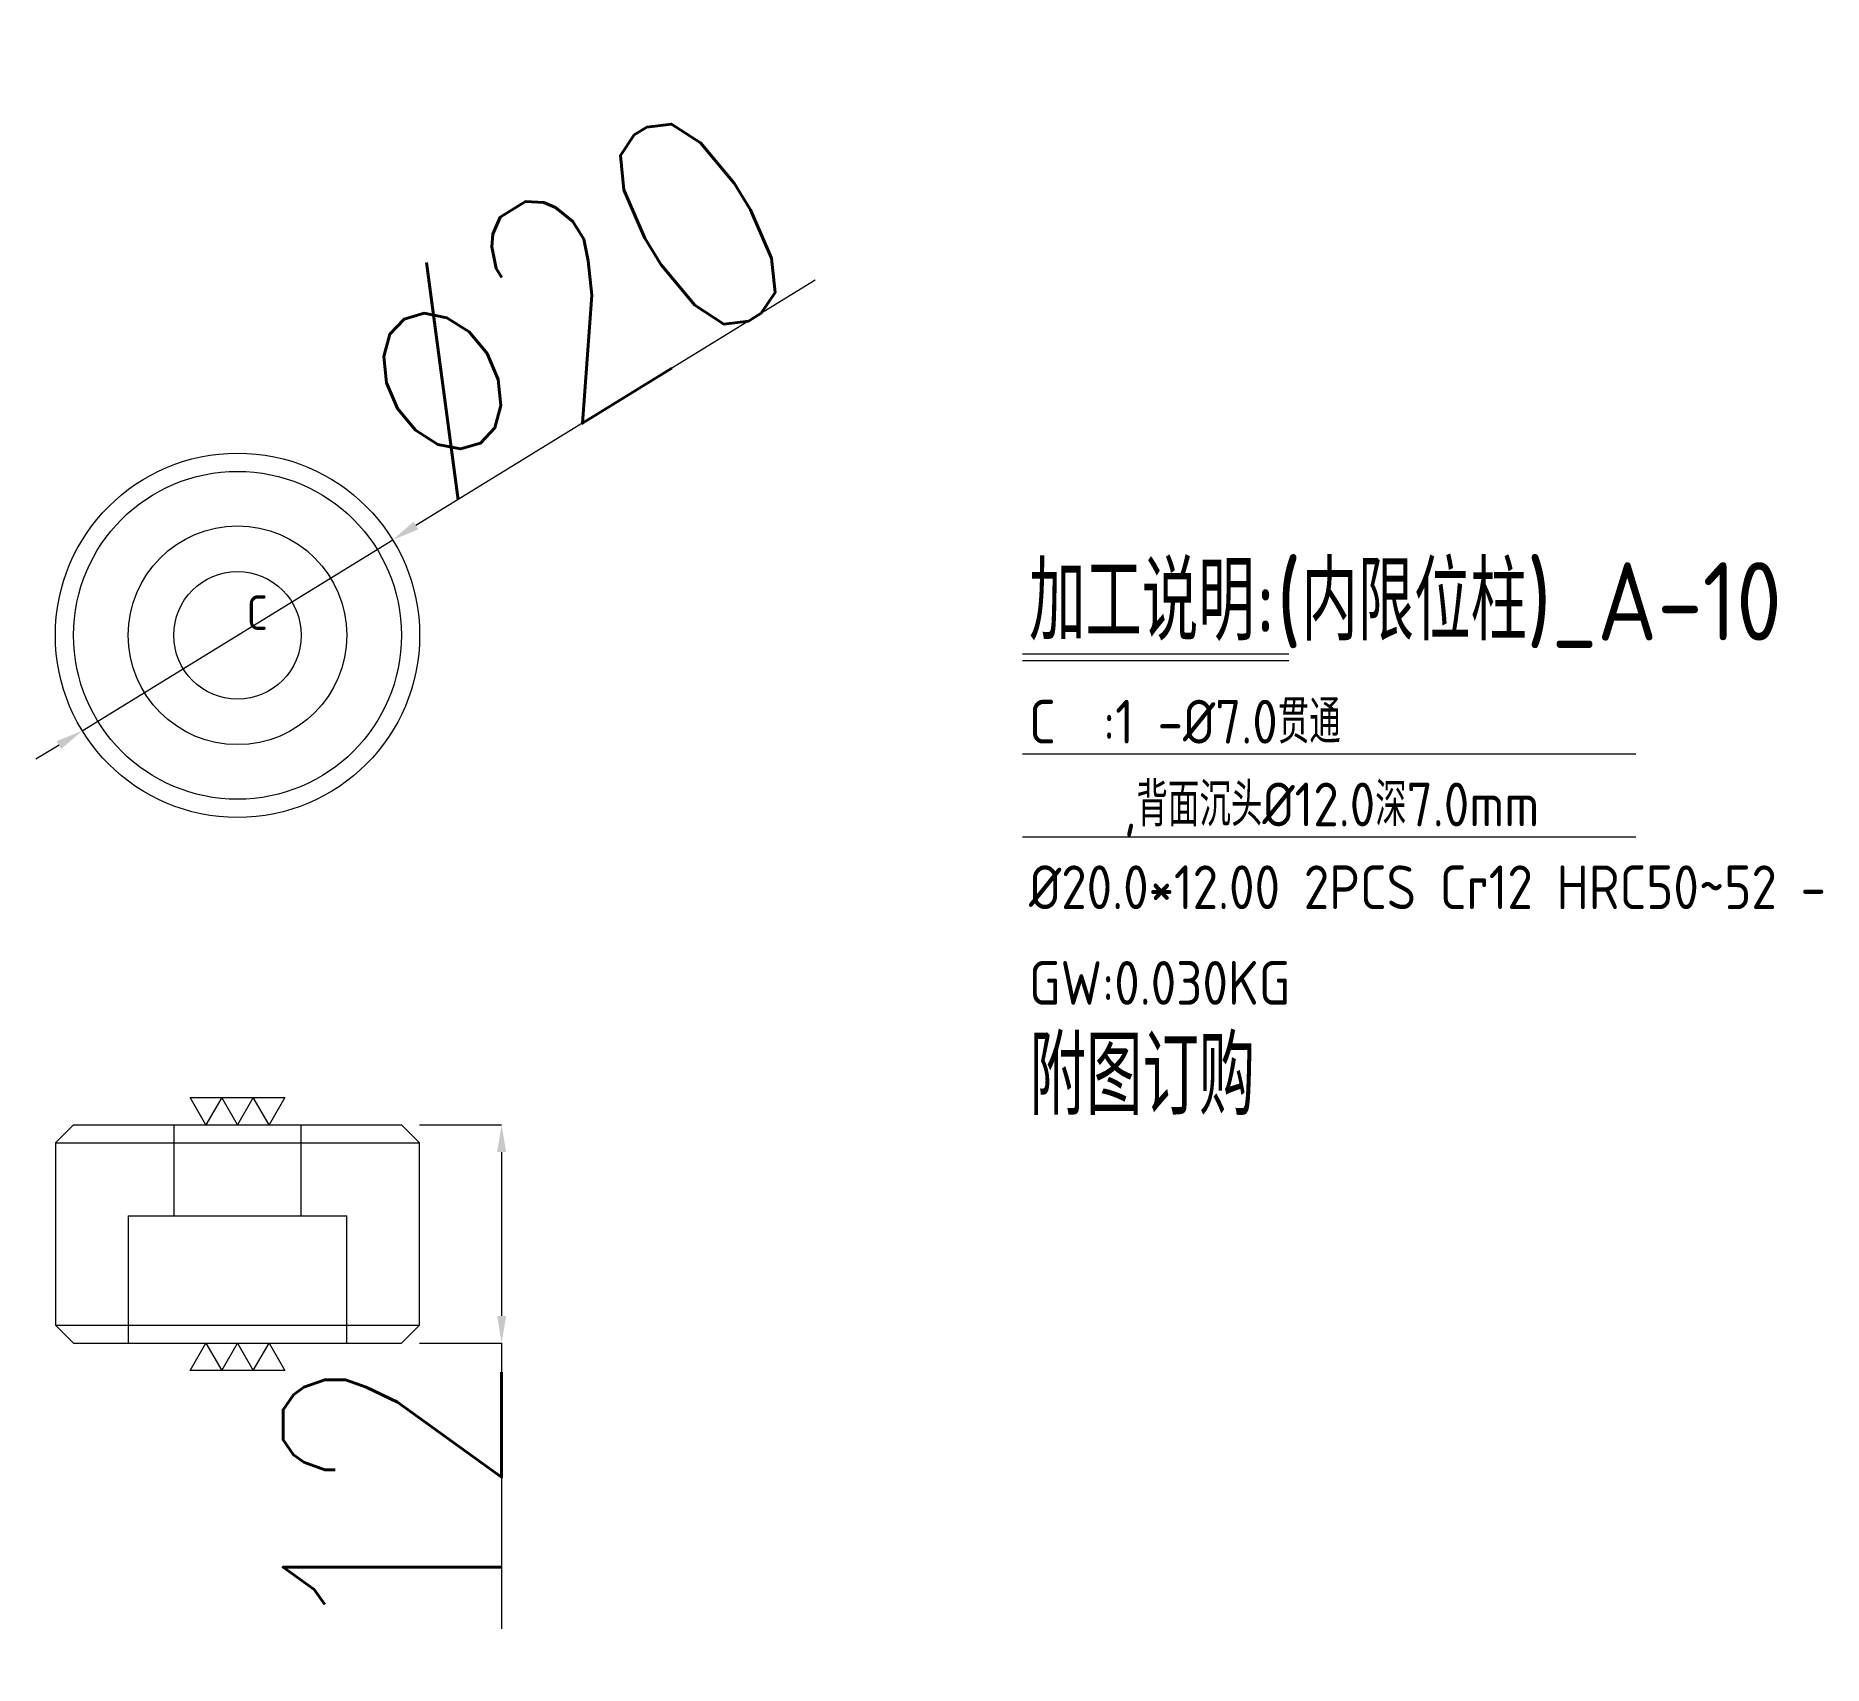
# Model space of a CAD drawing. Header units: millimetres. Extents: x -9240.5 to -9142.3, y 64721.2 to 64810.6.
import ezdxf

# ---------------------------------------------------------------- set-up
doc = ezdxf.new("R2010")
doc.units = ezdxf.units.MM
doc.linetypes.add('$TD_AUDIT_GENERATED_(21EAF7)', pattern=[0])
doc.linetypes.add('DASHED', pattern=[0])
doc.layers.add('DIM', color=4, linetype='Continuous', lineweight=20)
doc.layers.add('PPS2', color=1, linetype='$TD_AUDIT_GENERATED_(21EAF7)', lineweight=25)
doc.layers.add('PH2_P', color=2, linetype='Continuous')
doc.styles.add('gbenor', font='gbenor.shx', dxfattribs={"bigfont": 'gbcbig.shx'})
doc.styles.add('TXT', font='txt.shx', dxfattribs={"width": 0.8, "bigfont": 'ctxt.shx'})
doc.dimstyles.new('零件', dxfattribs={"dimscale": 1.5, "dimtxt": 8, "dimasz": 1, "dimexe": 0, "dimexo": 0, "dimgap": 0, "dimtad": 1, "dimtxsty": 'TXT', "dimcen": 0, "dimclrd": 252, "dimclre": 252, "dimclrt": 4, "dimazin": 3, "dimtp": 0.001, "dimtm": 0.001, "dimtfac": 1, "dimtmove": 0, "dimatfit": 3, "dimlwd": 5, "dimlwe": 5})

# ---------------------------------------------------------------- blocks, each defined once
blk = doc.blocks.new('*D1107')
at = {"layer": 'Defpoints', "color": 0}
for p in [(-9219.4, 64750.872), (-9219.4, 64738.872), (-9214.9, 64738.872)]:
    blk.add_point(p, dxfattribs=at)
at = {"layer": 'PH2_P', "color": 252, "linetype": 'Continuous', "lineweight": 5}
for p, q in [((-9219.4, 64750.872), (-9214.9, 64750.872)), ((-9214.9, 64749.372), (-9214.9, 64740.372)), ((-9219.4, 64738.872), (-9214.9, 64738.872)), ((-9214.9, 64738.872), (-9214.9, 64723.201))]:
    blk.add_line(p, q, dxfattribs=at)
at = {"layer": 'PH2_P', "color": 252}
for points in [[(-9214.65, 64749.372), (-9215.15, 64749.372), (-9214.9, 64750.872)], [(-9215.15, 64740.372), (-9214.65, 64740.372), (-9214.9, 64738.872)]]:
    blk.add_solid(points, dxfattribs=at)
at = {"layer": 'PH2_P', "color": 4, "lineweight": 5, "insert": (-9220.9, 64730.287), "char_height": 12, "attachment_point": 5, "rotation": 90, "style": 'TXT'}
blk.add_mtext('12', dxfattribs=at)
blk = doc.blocks.new('*D1108')
at = {"layer": 'Defpoints', "color": 0}
for p in [(-9220.881, 64782.971), (-9237.92, 64772.498)]:
    blk.add_point(p, dxfattribs=at)
at = {"layer": 'PH2_P', "color": 252, "linetype": 'Continuous', "lineweight": 5}
for p, q in [((-9197.684, 64797.228), (-9219.603, 64783.756)), ((-9237.92, 64772.498), (-9220.881, 64782.971)), ((-9239.198, 64771.712), (-9240.476, 64770.927))]:
    blk.add_line(p, q, dxfattribs=at)
at = {"layer": 'PH2_P', "color": 252}
for points in [[(-9219.734, 64783.969), (-9219.472, 64783.543), (-9220.881, 64782.971)], [(-9239.067, 64771.499), (-9239.329, 64771.925), (-9237.92, 64772.498)]]:
    blk.add_solid(points, dxfattribs=at)
at = {"layer": 'PH2_P', "color": 4, "lineweight": 5, "insert": (-9211.146, 64795.997), "char_height": 12, "attachment_point": 5, "rotation": 31.57652, "style": 'TXT'}
blk.add_mtext('%%c20', dxfattribs=at)

msp = doc.modelspace()

# ---------------------------------------------------------------- linework, layer by layer
at = {"layer": 'DIM', "color": 8, "linetype": 'Continuous', "lineweight": 5}
for p, q in [((-9186.312, 64776.71), (-9171.683, 64776.71)), ((-9186.312, 64776.356), (-9171.683, 64776.356)), ((-9186.312, 64771.222), (-9152.64, 64771.222)), ((-9186.312, 64766.679), (-9152.64, 64766.679))]:
    msp.add_line(p, q, dxfattribs=at)
at = {"layer": 'PH2_P', "color": 2, "linetype": 'Continuous', "lineweight": 5}
for points in [[(-9226.802, 64752.372), (-9227.668, 64750.872), (-9228.534, 64752.372), (-9229.4, 64750.872), (-9230.266, 64752.372), (-9231.132, 64750.872), (-9231.998, 64752.372), (-9226.802, 64752.372)], [(-9231.998, 64737.372), (-9231.132, 64738.872), (-9230.266, 64737.372), (-9229.4, 64738.872), (-9228.534, 64737.372), (-9227.668, 64738.872), (-9226.802, 64737.372), (-9231.998, 64737.372)]]:
    msp.add_lwpolyline(points, close=True, dxfattribs=at)
at = {"layer": 'PPS2', "color": 21, "linetype": 'Continuous', "lineweight": 5}
for p, q in [((-9238.4, 64750.872), (-9239.4, 64749.872)), ((-9238.4, 64750.872), (-9220.4, 64750.872)), ((-9219.4, 64749.872), (-9220.4, 64750.872)), ((-9239.4, 64749.872), (-9239.4, 64739.872)), ((-9239.4, 64749.872), (-9219.4, 64749.872)), ((-9219.4, 64739.872), (-9219.4, 64749.872)), ((-9239.4, 64739.872), (-9238.4, 64738.872)), ((-9239.4, 64739.872), (-9219.4, 64739.872)), ((-9220.4, 64738.872), (-9219.4, 64739.872)), ((-9238.4, 64738.872), (-9220.4, 64738.872))]:
    msp.add_line(p, q, dxfattribs=at)
at = {"layer": 'PPS2', "color": 21, "linetype": 'DASHED', "lineweight": 5, "ltscale": 0.120615}
for p, q in [((-9232.9, 64750.872), (-9232.9, 64745.872)), ((-9225.9, 64745.872), (-9225.9, 64750.872)), ((-9235.4, 64745.872), (-9235.4, 64738.872)), ((-9235.4, 64745.872), (-9223.4, 64745.872)), ((-9223.4, 64738.872), (-9223.4, 64745.872))]:
    msp.add_line(p, q, dxfattribs=at)
at = {"layer": 'PPS2', "color": 42, "linetype": 'Continuous', "lineweight": 5}
for radius in [10, 9, 3.5]:
    msp.add_circle((-9229.4, 64777.734), radius, dxfattribs=at)
at = {"layer": 'PPS2', "color": 30, "linetype": 'DASHED', "lineweight": 5, "ltscale": 0.120615}
for radius in [10, 6]:
    msp.add_circle((-9229.4, 64777.734), radius, dxfattribs=at)

# ---------------------------------------------------------------- texts
at = {"layer": 'DIM', "color": 4, "lineweight": 5, "style": 'gbenor'}
for s, height, p in [('加工说明:(内限位柱)_A-10', 4.3, (-9185.945, 64777.448)), ('C', 1.9, (-9228.901, 64778.029)), ('C  :1 -%%c7.0贯通', 2.4, (-9185.952, 64771.791)), ('    ,背面沉头%%c12.0深7.0mm', 2.4, (-9185.952, 64767.248)), ('%%c20.0*12.00 2PCS Cr12 HRC50~52 -', 2.4, (-9185.952, 64762.705)), ('GW:0.030KG', 2.4, (-9185.952, 64757.454))]:
    msp.add_text(s, height=height, dxfattribs=at).set_placement(p)
at = {"layer": 'DIM', "color": 21, "lineweight": 5, "style": 'gbenor'}
msp.add_text('附图订购', height=4.3, dxfattribs=at).set_placement((-9185.913, 64751.403))

# ---------------------------------------------------------------- dimensions: what is measured, and where the dimension line sits
at = {"layer": 'PH2_P', "color": 2, "linetype": 'Continuous', "lineweight": 5}
dim = msp.add_diameter_dim_2p(p1=(-9237.92, 64772.498), p2=(-9220.881, 64782.971), dimstyle='零件', dxfattribs=at)
dim.commit()
dim.dimension.update_dxf_attribs({"geometry": '*D1108', "text_midpoint": (-9211.146, 64795.997)})
dim = msp.add_linear_dim(base=(-9214.9, 64738.872), p1=(-9219.4, 64750.872), p2=(-9219.4, 64738.872), angle=90, dimstyle='零件', dxfattribs=at)
dim.commit()
dim.dimension.update_dxf_attribs({"geometry": '*D1107', "text_midpoint": (-9220.9, 64730.287)})

doc.saveas('drawing.dxf')
